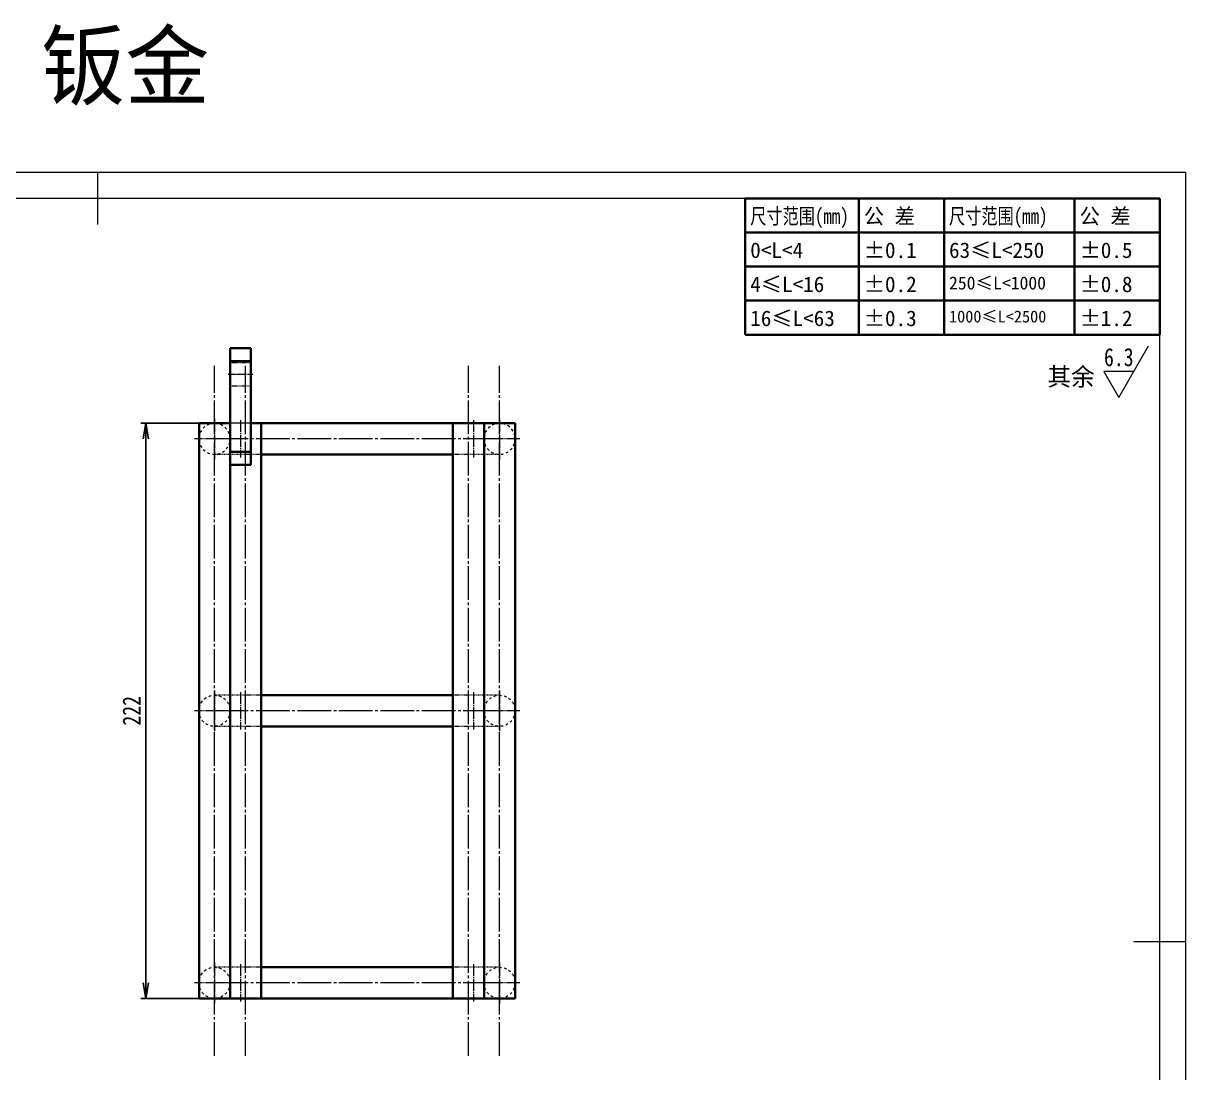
# Model space of a CAD drawing. Header units: millimetres. Extents: x -15766 to 80009, y -9701 to 15159.
# Drawn here: x -12603.7 to -12155, y 9122.5 to 9527.6 of the extents above; entities that cross this region are included whole.
import ezdxf
from ezdxf.enums import TextEntityAlignment as Align

# ---------------------------------------------------------------- set-up
doc = ezdxf.new("R2010")
doc.units = ezdxf.units.MM
doc.linetypes.add('CENTER-HOKUTO_1', pattern=[16, 13, -1, 1, -1])
doc.linetypes.add('HIDDEN-HOKUTO_1', pattern=[2, 1, -1])
doc.layers.get('DEFPOINTS').update_dxf_attribs({"lineweight": 18})
for name, color, linetype, lineweight in [('AM_7', 2, 'CENTER-HOKUTO_1', 18), ('AM_HID', 1, 'HIDDEN-HOKUTO_1', 18), ('AM_VIS', 7, 'Continuous', 18), ('CDRAFT0', 7, 'Continuous', 18), ('DIM', 253, 'Continuous', 20), ('title_frame', 7, 'Continuous', 18), ('word_dim', 9, 'Continuous', 18), ('尺寸线层', 3, 'Continuous', 18), ('粗实线层', 7, 'Continuous', 35), ('粗实线层_1', 7, 'Continuous', 15)]:
    doc.layers.add(name, color=color, linetype=linetype, lineweight=lineweight)
doc.styles.add('DIM', font='', dxfattribs={"width": 0.8})
doc.styles.get('DIM').set_extended_font_data('NSimSun')
doc.dimstyles.new('1-2', dxfattribs={"dimscale": 2, "dimtxt": 3.5, "dimasz": 3, "dimexe": 1, "dimexo": 0, "dimgap": 1, "dimtad": 1, "dimdsep": 46, "dimtxsty": 'DIM', "dimblk": 'OPEN', "dimcen": 0, "dimdle": 6, "dimclrd": 256, "dimclre": 256, "dimclrt": 3, "dimazin": 2, "dimtfac": 0.707107, "dimtmove": 0, "dimatfit": 3, "dimfxl": 0, "dimfrac": 2, "dimtolj": 1, "dimarcsym": 0})

# ---------------------------------------------------------------- blocks, each defined once
blk = doc.blocks.new('*X1984')
at = {"layer": 'CDRAFT0'}
for p, q in [((420, 297), (0, 297)), ((420, 0), (420, 297))]:
    blk.add_line(p, q, dxfattribs=at)
at = {"layer": '粗实线层_1'}
for p, q in [((210, 297), (210, 287)), ((415, 292), (25, 292)), ((415, 5), (415, 292)), ((420, 148.5), (410, 148.5))]:
    blk.add_line(p, q, dxfattribs=at)
blk = doc.blocks.new('自由公差_1')
at = {"layer": '粗实线层'}
for p, q in [((-80, 0), (0, 0)), ((-80, 0), (-80, -26.3)), ((-58.08, 0), (-58.08, -26.3)), ((-41.64, 0), (-41.64, -26.3)), ((-16.44, 0), (-16.44, -26.3)), ((0, 0), (0, -26.3)), ((-80, -6.58), (0, -6.58)), ((-80, -13.15), (0, -13.15)), ((-80, -19.73), (0, -19.73)), ((-80, -26.3), (0, -26.3))]:
    blk.add_line(p, q, dxfattribs=at)
at = {"layer": '尺寸线层', "linetype": 'Continuous', "attachment_point": 1, "line_spacing_factor": 0.9}
for s, insert, char_height, width in [('{\\W0.8;尺寸范围(mm)}', (-79.04, -1.92), 3, 22.6032), ('公 差', (-57.12, -1.92), 3, 22.6032), ('{\\W0.8;尺寸范围(mm)}', (-40.68, -1.92), 3, 22.6032), ('公 差', (-15.48, -1.92), 3, 22.6032), ('0<L<4', (-79.04, -8.49), 3, 22.6032), ('%%P0.1', (-57.12, -8.49), 3, 12.7119), ('63≤L<250', (-40.68, -8.49), 3, 22.6032), ('%%P0.5', (-15.48, -8.49), 3, 12.5771), ('4≤L<16', (-79.04, -15.07), 3, 22.6032), ('%%P0.2', (-57.12, -15.07), 3, 12.4769), ('250≤L<1000', (-40.68, -15.07), 2.5, 22.6032), ('%%P0.8', (-15.48, -15.07), 3, 13.0759), ('16≤L<63', (-79.04, -21.64), 3, 22.6032), ('%%P0.3', (-57.12, -21.64), 3, 12.7119), ('1000≤L<2500', (-40.68, -21.64), 2.3, 22.6032), ('%%P1.2', (-15.48, -21.64), 3, 12.8764)]:
    blk.add_mtext(s, dxfattribs=dict(at, insert=insert, char_height=char_height, width=width))
blk = doc.blocks.new('_OPEN')
at = {"color": 0, "linetype": 'ByBlock', "lineweight": -2}
for p, q in [((-1, 0.166667), (0, 0)), ((-1, -0.166667), (0, 0)), ((0, 0), (-1, 0))]:
    blk.add_line(p, q, dxfattribs=at)
blk = doc.blocks.new('*D2160')
at = {"layer": 'DEFPOINTS', "color": 0, "transparency": 16777216}
for p in [(-12535.85, 9373.18), (-12556.36, 9151.18), (-12535.85, 9151.18)]:
    blk.add_point(p, dxfattribs=at)
at = {"layer": 'word_dim', "linetype": 'Continuous', "lineweight": -2, "transparency": 16777216}
for p, q in [((-12535.85, 9373.18), (-12558.36, 9373.18)), ((-12556.36, 9367.18), (-12556.36, 9157.18)), ((-12535.85, 9151.18), (-12558.36, 9151.18))]:
    blk.add_line(p, q, dxfattribs=at)
at = {"layer": 'word_dim', "lineweight": -2, "transparency": 16777216, "xscale": 6, "yscale": 6, "zscale": 6}
for p, rotation in [((-12556.36, 9373.18), 90), ((-12556.36, 9151.18), 270)]:
    blk.add_blockref('_OPEN', p, dxfattribs=dict(at, rotation=rotation))
at = {"layer": 'word_dim', "color": 3, "transparency": 16777216, "insert": (-12561.86, 9262.18), "char_height": 7, "attachment_point": 5, "rotation": 90, "style": 'DIM'}
blk.add_mtext('\\A1;222', dxfattribs=at)

msp = doc.modelspace()

# ---------------------------------------------------------------- linework, layer by layer
at = {"layer": 'AM_7'}
for p, q in [((-12529.84795, 9128.97767), (-12529.84795, 9395.37765)), ((-12517.84795, 9128.97767), (-12517.84795, 9395.37765)), ((-12431.84795, 9128.97767), (-12431.84795, 9395.37765)), ((-12419.84795, 9128.97767), (-12419.84795, 9395.37765)), ((-12420.84795, 9367.17767), (-12528.84843, 9367.17767)), ((-12420.84795, 9262.17767), (-12528.84843, 9262.17767)), ((-12420.84795, 9157.17767), (-12528.84843, 9157.17767))]:
    msp.add_line(p, q, dxfattribs=at)
at = {"layer": 'AM_7', "ltscale": 0.23999}
msp.add_line((-12524.64775, 9392.17767), (-12515.04814, 9392.17767), dxfattribs=at)
at = {"layer": 'AM_7', "ltscale": 0.390001}
for p, q in [((-12529.84795, 9374.97769), (-12529.84795, 9359.37765)), ((-12419.84795, 9374.97769), (-12419.84795, 9359.37765)), ((-12529.84795, 9269.97769), (-12529.84795, 9254.37765)), ((-12419.84795, 9269.97769), (-12419.84795, 9254.37765))]:
    msp.add_line(p, q, dxfattribs=at)
at = {"layer": 'AM_7', "ltscale": 0.360014}
for p, q in [((-12519.84795, 9374.37771), (-12519.84795, 9359.97714)), ((-12429.84795, 9374.37771), (-12429.84795, 9359.97714)), ((-12519.84795, 9269.37771), (-12519.84795, 9254.97714)), ((-12429.84795, 9269.37771), (-12429.84795, 9254.97714))]:
    msp.add_line(p, q, dxfattribs=at)
at = {"layer": 'AM_7', "ltscale": 0.38999}
for p, q in [((-12522.04814, 9367.17767), (-12537.64775, 9367.17767)), ((-12412.04814, 9367.17767), (-12427.64775, 9367.17767)), ((-12522.04814, 9262.17767), (-12537.64775, 9262.17767)), ((-12412.04814, 9262.17767), (-12427.64775, 9262.17767)), ((-12522.04814, 9157.17767), (-12537.64775, 9157.17767)), ((-12412.04814, 9157.17767), (-12427.64775, 9157.17767))]:
    msp.add_line(p, q, dxfattribs=at)
at = {"layer": 'AM_7', "ltscale": 0.39}
for p, q in [((-12529.84795, 9164.97767), (-12529.84795, 9149.37766)), ((-12419.84795, 9164.97767), (-12419.84795, 9149.37766))]:
    msp.add_line(p, q, dxfattribs=at)
at = {"layer": 'AM_7', "ltscale": 0.360015}
for p, q in [((-12519.84795, 9164.37771), (-12519.84795, 9149.97712)), ((-12429.84795, 9164.37771), (-12429.84795, 9149.97712))]:
    msp.add_line(p, q, dxfattribs=at)
at = {"layer": 'AM_HID', "ltscale": 0.2}
for p, q in [((-12515.84795, 9397.17767), (-12523.84795, 9397.17767)), ((-12523.84795, 9396.67767), (-12515.84795, 9396.67767)), ((-12523.84795, 9396.67767), (-12515.84795, 9396.67767)), ((-12523.84795, 9387.67767), (-12515.84795, 9387.67767)), ((-12523.84795, 9387.67767), (-12515.84795, 9387.67767)), ((-12515.84795, 9373.17767), (-12523.84795, 9373.17767)), ((-12515.84795, 9362.17767), (-12523.84795, 9362.17767)), ((-12511.84795, 9361.17767), (-12519.84795, 9361.17767)), ((-12429.84795, 9361.17767), (-12437.84795, 9361.17767)), ((-12511.84795, 9268.17767), (-12519.84795, 9268.17767)), ((-12429.84795, 9268.17767), (-12437.84795, 9268.17767)), ((-12511.84795, 9256.17767), (-12519.84795, 9256.17767)), ((-12429.84795, 9256.17767), (-12437.84795, 9256.17767)), ((-12511.84795, 9163.17767), (-12519.84795, 9163.17767)), ((-12429.84795, 9163.17767), (-12437.84795, 9163.17767)), ((-12511.84795, 9151.17767), (-12519.84795, 9151.17767)), ((-12429.84795, 9151.17767), (-12437.84795, 9151.17767))]:
    msp.add_line(p, q, dxfattribs=at)
at = {"layer": 'AM_HID', "ltscale": 0.15}
for p, q in [((-12523.84795, 9367.17767), (-12523.84795, 9373.17767)), ((-12425.84795, 9367.17767), (-12425.84795, 9373.17767)), ((-12425.84795, 9151.17767), (-12425.84795, 9157.17767))]:
    msp.add_line(p, q, dxfattribs=at)
at = {"layer": 'AM_HID', "ltscale": 0.400001}
msp.add_line((-12523.84795, 9357.17764), (-12523.84795, 9373.17767), dxfattribs=at)
at = {"layer": 'AM_HID', "ltscale": 0.1}
for p, q in [((-12519.84795, 9373.17767), (-12523.84795, 9373.17767)), ((-12515.84795, 9373.17767), (-12519.84795, 9373.17767))]:
    msp.add_line(p, q, dxfattribs=at)
at = {"layer": 'AM_HID', "ltscale": 0.250002}
msp.add_line((-12523.84795, 9357.17758), (-12523.84795, 9367.17767), dxfattribs=at)
at = {"layer": 'AM_HID'}
for p, q in [((-12425.84795, 9262.17767), (-12425.84795, 9367.17767)), ((-12425.84795, 9157.17767), (-12425.84795, 9262.17767))]:
    msp.add_line(p, q, dxfattribs=at)
at = {"layer": 'AM_HID', "ltscale": 0.25}
for p, q in [((-12519.84795, 9361.17767), (-12529.84795, 9361.17767)), ((-12419.84795, 9361.17767), (-12429.84795, 9361.17767)), ((-12519.84795, 9268.17767), (-12529.84795, 9268.17767)), ((-12419.84795, 9268.17767), (-12429.84795, 9268.17767)), ((-12519.84795, 9256.17767), (-12529.84795, 9256.17767)), ((-12419.84795, 9256.17767), (-12429.84795, 9256.17767)), ((-12519.84795, 9163.17767), (-12529.84795, 9163.17767)), ((-12419.84795, 9163.17767), (-12429.84795, 9163.17767)), ((-12519.84795, 9151.17767), (-12529.84795, 9151.17767)), ((-12419.84795, 9151.17767), (-12429.84795, 9151.17767))]:
    msp.add_line(p, q, dxfattribs=at)
at = {"layer": 'AM_HID'}
for centre in [(-12529.84795, 9262.17767), (-12419.84795, 9262.17767), (-12529.84795, 9157.17767), (-12419.84795, 9157.17767)]:
    msp.add_circle(centre, 6, dxfattribs=at)
for centre, start, end in [((-12529.84795, 9367.17767), 90.0977015, 0), ((-12529.84795, 9367.17767), 0, 89.9023035), ((-12419.84795, 9367.17767), 90.0977015, 179.999995), ((-12419.84795, 9367.17767), 179.999995, 89.9023035)]:
    msp.add_arc(centre, 6, start, end, dxfattribs=at)
at = {"layer": 'AM_VIS', "lineweight": 35, "ltscale": 0.125}
for p, q in [((-12523.84795, 9397.17767), (-12523.84795, 9402.17767)), ((-12515.84795, 9397.17767), (-12515.84795, 9402.17767)), ((-12523.84795, 9362.17767), (-12523.84795, 9357.17767)), ((-12515.84795, 9362.17767), (-12515.84795, 9357.17767))]:
    msp.add_line(p, q, dxfattribs=at)
at = {"layer": 'AM_VIS', "lineweight": 35, "ltscale": 0.2}
for p, q in [((-12515.84795, 9402.17767), (-12523.84795, 9402.17767)), ((-12515.84795, 9397.17767), (-12523.84795, 9397.17767)), ((-12515.84795, 9362.17767), (-12523.84795, 9362.17767)), ((-12515.84795, 9357.17767), (-12523.84795, 9357.17767))]:
    msp.add_line(p, q, dxfattribs=at)
at = {"layer": 'AM_VIS', "lineweight": 35}
for p, q in [((-12523.84795, 9362.17767), (-12523.84795, 9397.17767)), ((-12515.84795, 9362.17767), (-12515.84795, 9397.17767)), ((-12535.84795, 9151.17767), (-12535.84795, 9373.17767)), ((-12429.84795, 9373.17767), (-12515.84795, 9373.17767)), ((-12511.84795, 9151.17767), (-12511.84795, 9373.17767)), ((-12437.84795, 9151.17767), (-12437.84795, 9373.17767)), ((-12425.84795, 9151.17767), (-12425.84795, 9373.17767)), ((-12413.84795, 9151.17767), (-12413.84795, 9373.17767)), ((-12437.84795, 9361.17767), (-12511.84795, 9361.17767)), ((-12523.84795, 9151.17767), (-12523.84795, 9357.17764)), ((-12523.84795, 9262.17767), (-12523.84795, 9357.17758)), ((-12437.84795, 9268.17767), (-12511.84795, 9268.17767)), ((-12523.84795, 9157.17767), (-12523.84795, 9262.17767)), ((-12437.84795, 9256.17767), (-12511.84795, 9256.17767)), ((-12437.84795, 9163.17767), (-12511.84795, 9163.17767)), ((-12437.84795, 9151.17767), (-12511.84795, 9151.17767))]:
    msp.add_line(p, q, dxfattribs=at)
at = {"layer": 'AM_VIS', "lineweight": 35, "ltscale": 0.3}
for p, q in [((-12523.84795, 9373.17767), (-12535.84795, 9373.17767)), ((-12425.84795, 9373.17767), (-12437.84795, 9373.17767)), ((-12413.84795, 9373.17767), (-12425.84795, 9373.17767)), ((-12523.84795, 9151.17767), (-12535.84795, 9151.17767)), ((-12511.84795, 9151.17767), (-12523.84795, 9151.17767)), ((-12425.84795, 9151.17767), (-12437.84795, 9151.17767)), ((-12413.84795, 9151.17767), (-12425.84795, 9151.17767))]:
    msp.add_line(p, q, dxfattribs=at)
at = {"layer": 'AM_VIS', "lineweight": 35, "ltscale": 0.15}
for p, q in [((-12523.84795, 9373.17767), (-12529.84795, 9373.17767)), ((-12523.84795, 9151.17767), (-12523.84795, 9157.17767))]:
    msp.add_line(p, q, dxfattribs=at)
at = {"layer": 'AM_VIS', "lineweight": 35, "ltscale": 0.1}
msp.add_line((-12511.84795, 9373.17767), (-12515.84795, 9373.17767), dxfattribs=at)
at = {"layer": 'AM_VIS', "lineweight": 35, "ltscale": 0.25}
msp.add_line((-12419.84795, 9373.17767), (-12429.84795, 9373.17767), dxfattribs=at)
at = {"layer": 'AM_VIS', "lineweight": 35}
for centre in [(-12529.84795, 9367.17767), (-12419.84795, 9367.17767)]:
    msp.add_arc(centre, 6, 89.9023035, 90.0977015, dxfattribs=at)
at = {"layer": 'DIM'}
for p, q in [((-12180.91719, 9383.11804), (-12169.37019, 9403.11804)), ((-12175.14369, 9393.11804), (-12186.6907, 9393.11804)), ((-12186.6907, 9393.11804), (-12180.91719, 9383.11804))]:
    msp.add_line(p, q, dxfattribs=at)

# ---------------------------------------------------------------- block references
at = {"layer": 'title_frame', "xscale": 2, "yscale": 2, "zscale": 2}
for name, p in [('*X1984', (-12995.02743, 8875.97315)), ('自由公差_1', (-12165.02743, 9459.97315))]:
    msp.add_blockref(name, p, dxfattribs=at)

# ---------------------------------------------------------------- texts
at = {"layer": 'DIM', "color": 2, "style": 'DIM', "width": 0.8}
msp.add_attdef('6.3', text='0.0', height=7, dxfattribs=at).set_placement((-12175.14369, 9393.11804), align=Align.BOTTOM_RIGHT)
at = {"layer": 'word_dim', "color": 3, "insert": (-12596.80959, 9523.65099), "char_height": 25, "width": 116.6634772, "attachment_point": 1}
msp.add_mtext('钣金', dxfattribs=at)
at = {"layer": 'word_dim', "linetype": 'Continuous', "insert": (-12208.39712, 9394.64976), "char_height": 7, "width": 21.7212079, "attachment_point": 1}
msp.add_mtext('{\\C3;其余}', dxfattribs=at)

# ---------------------------------------------------------------- dimensions: what is measured, and where the dimension line sits
at = {"layer": 'word_dim', "color": 3, "true_color": 0x00ff00}
dim = msp.add_linear_dim(base=(-12556.36329, 9151.17767), p1=(-12535.84795, 9373.17767), p2=(-12535.84795, 9151.17767), angle=90, dimstyle='1-2', dxfattribs=at)
dim.commit()
dim.dimension.update_dxf_attribs({"geometry": '*D2160', "text_midpoint": (-12561.86329, 9262.17767)})

doc.saveas('drawing.dxf')
